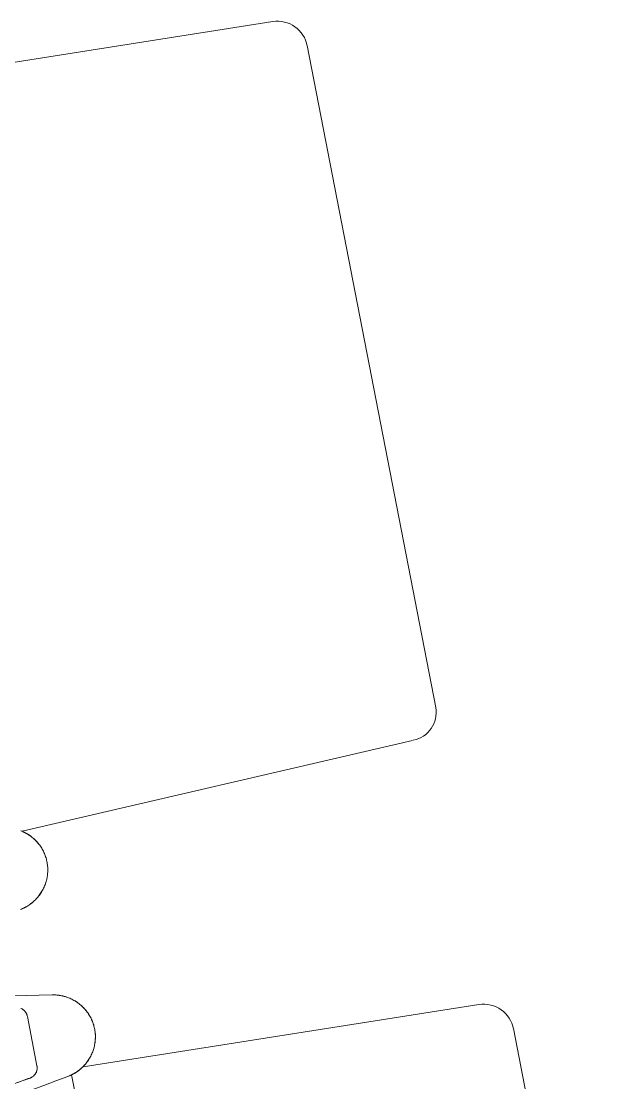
# Model space of a CAD drawing. Header units: inches. Extents: x -2078 to 106214, y -964 to 6385.
# Drawn here: x 37217.59 to 37230.49, y 4388.42 to 4412.11 of the extents above; entities that cross this region are included whole.
import ezdxf

# ---------------------------------------------------------------- set-up
doc = ezdxf.new("R2010")
doc.units = ezdxf.units.IN
doc.header["$MEASUREMENT"] = 0
doc.layers.add('16_dwg _2_', color=8, linetype='Continuous', lineweight=9)
doc.layers.add('A-HATCH', color=9, linetype='Continuous')

# ---------------------------------------------------------------- blocks, each defined once
blk = doc.blocks.new('16_dwg _2_-1561311-3-1st Floor - Auditorium')
at = {"color": 254, "lineweight": 9}
for p, q in [((176994.892, 507979.952), (177009.948, 507979.952)), ((176993.897, 507970.36), (176994.223, 507979.299)), ((177010.895, 507970.36), (177010.569, 507979.299)), ((177010.765, 507970.075), (176994.027, 507970.075))]:
    blk.add_line(p, q, dxfattribs=at)
at = {"color": 254, "lineweight": 9, "flags": 128}
for points in [[(176994.046, 507969.988), (176994.042, 507970.01), (176994.037, 507970.037), (176994.03, 507970.063), (176994.023, 507970.089), (176994.015, 507970.115), (176994.007, 507970.141), (176993.998, 507970.166), (176993.988, 507970.191), (176993.977, 507970.216), (176993.965, 507970.241), (176993.953, 507970.265), (176993.941, 507970.289), (176993.927, 507970.312), (176993.913, 507970.335), (176993.899, 507970.358), (176993.883, 507970.38), (176993.867, 507970.401), (176993.851, 507970.423), (176993.834, 507970.443), (176993.816, 507970.464), (176993.798, 507970.483), (176993.779, 507970.502), (176993.76, 507970.521), (176993.74, 507970.539), (176993.72, 507970.557), (176993.699, 507970.574), (176993.678, 507970.59), (176993.656, 507970.605), (176993.634, 507970.62), (176993.611, 507970.635), (176993.588, 507970.649), (176993.565, 507970.662), (176993.542, 507970.674), (176993.518, 507970.686), (176993.493, 507970.697), (176993.469, 507970.707), (176993.444, 507970.717), (176993.419, 507970.726), (176993.394, 507970.734), (176993.368, 507970.741), (176993.343, 507970.748), (176993.317, 507970.754), (176993.291, 507970.759), (176993.264, 507970.764), (176993.238, 507970.768), (176993.212, 507970.771), (176993.185, 507970.773), (176993.159, 507970.774), (176993.132, 507970.775), (176993.106, 507970.775), (176993.079, 507970.774), (176993.053, 507970.773), (176993.026, 507970.771), (176993, 507970.768), (176992.974, 507970.764), (176992.948, 507970.759), (176992.922, 507970.754), (176992.896, 507970.748), (176992.87, 507970.741), (176992.844, 507970.734), (176992.819, 507970.726), (176992.794, 507970.717), (176992.769, 507970.707), (176992.745, 507970.697), (176992.72, 507970.686), (176992.697, 507970.674), (176992.673, 507970.662), (176992.65, 507970.648), (176992.627, 507970.635), (176992.604, 507970.62), (176992.582, 507970.605), (176992.561, 507970.59), (176992.539, 507970.573), (176992.519, 507970.556), (176992.498, 507970.539), (176992.479, 507970.521), (176992.459, 507970.502), (176992.44, 507970.483), (176992.422, 507970.463), (176992.405, 507970.443), (176992.387, 507970.422), (176992.371, 507970.401), (176992.355, 507970.379), (176992.34, 507970.357), (176992.325, 507970.335), (176992.311, 507970.312), (176992.298, 507970.288), (176992.285, 507970.264), (176992.273, 507970.24), (176992.261, 507970.216), (176992.251, 507970.191), (176992.241, 507970.166), (176992.232, 507970.14), (176992.223, 507970.115), (176992.215, 507970.089), (176992.208, 507970.063), (176992.202, 507970.036), (176992.196, 507970.01), (176992.192, 507969.988), (176992.197, 507970.015), (176992.203, 507970.041), (176992.209, 507970.067), (176992.217, 507970.093), (176992.224, 507970.119), (176992.233, 507970.144), (176992.242, 507970.17), (176992.252, 507970.195), (176992.263, 507970.219), (176992.275, 507970.244), (176992.287, 507970.268), (176992.3, 507970.291), (176992.313, 507970.314), (176992.327, 507970.337), (176992.342, 507970.36), (176992.357, 507970.382), (176992.373, 507970.403), (176992.39, 507970.424), (176992.407, 507970.445), (176992.424, 507970.465), (176992.443, 507970.485), (176992.461, 507970.504), (176992.481, 507970.522), (176992.5, 507970.54), (176992.521, 507970.557), (176992.541, 507970.574), (176992.563, 507970.59), (176992.584, 507970.606), (176992.606, 507970.621), (176992.629, 507970.635), (176992.651, 507970.649), (176992.675, 507970.662), (176992.698, 507970.674), (176992.722, 507970.686), (176992.746, 507970.697), (176992.771, 507970.707), (176992.795, 507970.716), (176992.82, 507970.725), (176992.846, 507970.733), (176992.871, 507970.741), (176992.897, 507970.747), (176992.922, 507970.753), (176992.948, 507970.759), (176992.974, 507970.763), (176993.001, 507970.767), (176993.027, 507970.77), (176993.053, 507970.772), (176993.08, 507970.774), (176993.106, 507970.774), (176993.132, 507970.774), (176993.159, 507970.774), (176993.185, 507970.772), (176993.212, 507970.77), (176993.238, 507970.767), (176993.264, 507970.763), (176993.29, 507970.759), (176993.316, 507970.753), (176993.342, 507970.747), (176993.367, 507970.741), (176993.393, 507970.733), (176993.418, 507970.725), (176993.443, 507970.716), (176993.468, 507970.707), (176993.492, 507970.697), (176993.516, 507970.686), (176993.54, 507970.674), (176993.564, 507970.662), (176993.587, 507970.649), (176993.61, 507970.635), (176993.632, 507970.621), (176993.654, 507970.606), (176993.676, 507970.59), (176993.697, 507970.574), (176993.718, 507970.557), (176993.738, 507970.54), (176993.758, 507970.522), (176993.777, 507970.504), (176993.796, 507970.485), (176993.814, 507970.465), (176993.832, 507970.445), (176993.849, 507970.424), (176993.865, 507970.403), (176993.881, 507970.382), (176993.897, 507970.36), (176993.911, 507970.337), (176993.925, 507970.314), (176993.939, 507970.291), (176993.952, 507970.268), (176993.964, 507970.244), (176993.975, 507970.219), (176993.986, 507970.195), (176993.996, 507970.17), (176994.005, 507970.144), (176994.014, 507970.119), (176994.022, 507970.093), (176994.029, 507970.067), (176994.036, 507970.041), (176994.041, 507970.015), (176994.046, 507969.988)], [(177012.6, 507969.988), (177012.596, 507970.01), (177012.59, 507970.037), (177012.584, 507970.063), (177012.577, 507970.089), (177012.569, 507970.115), (177012.56, 507970.141), (177012.551, 507970.166), (177012.541, 507970.191), (177012.53, 507970.216), (177012.519, 507970.241), (177012.507, 507970.265), (177012.494, 507970.289), (177012.481, 507970.312), (177012.467, 507970.335), (177012.452, 507970.358), (177012.437, 507970.38), (177012.421, 507970.401), (177012.404, 507970.423), (177012.387, 507970.443), (177012.369, 507970.464), (177012.351, 507970.483), (177012.332, 507970.502), (177012.313, 507970.521), (177012.293, 507970.539), (177012.273, 507970.557), (177012.252, 507970.574), (177012.231, 507970.59), (177012.209, 507970.605), (177012.187, 507970.62), (177012.165, 507970.635), (177012.142, 507970.649), (177012.119, 507970.662), (177012.095, 507970.674), (177012.071, 507970.686), (177012.047, 507970.697), (177012.022, 507970.707), (177011.998, 507970.717), (177011.973, 507970.726), (177011.947, 507970.734), (177011.922, 507970.741), (177011.896, 507970.748), (177011.87, 507970.754), (177011.844, 507970.759), (177011.818, 507970.764), (177011.792, 507970.768), (177011.765, 507970.771), (177011.739, 507970.773), (177011.712, 507970.774), (177011.686, 507970.775), (177011.659, 507970.775), (177011.633, 507970.774), (177011.606, 507970.773), (177011.58, 507970.771), (177011.553, 507970.768), (177011.527, 507970.764), (177011.501, 507970.759), (177011.475, 507970.754), (177011.449, 507970.748), (177011.423, 507970.741), (177011.398, 507970.734), (177011.373, 507970.726), (177011.348, 507970.717), (177011.323, 507970.707), (177011.298, 507970.697), (177011.274, 507970.686), (177011.25, 507970.674), (177011.226, 507970.662), (177011.203, 507970.648), (177011.18, 507970.635), (177011.158, 507970.62), (177011.136, 507970.605), (177011.114, 507970.59), (177011.093, 507970.573), (177011.072, 507970.556), (177011.052, 507970.539), (177011.032, 507970.521), (177011.013, 507970.502), (177010.994, 507970.483), (177010.976, 507970.463), (177010.958, 507970.443), (177010.941, 507970.422), (177010.924, 507970.401), (177010.908, 507970.379), (177010.893, 507970.357), (177010.879, 507970.335)], [(177010.881, 507970.337), (177010.895, 507970.36), (177010.911, 507970.382), (177010.927, 507970.403), (177010.943, 507970.424), (177010.96, 507970.445), (177010.978, 507970.465), (177010.996, 507970.485), (177011.015, 507970.504), (177011.034, 507970.522), (177011.054, 507970.54), (177011.074, 507970.557), (177011.095, 507970.574), (177011.116, 507970.59), (177011.138, 507970.606), (177011.16, 507970.621), (177011.182, 507970.635), (177011.205, 507970.649), (177011.228, 507970.662), (177011.252, 507970.674), (177011.275, 507970.686), (177011.3, 507970.697), (177011.324, 507970.707), (177011.349, 507970.716), (177011.374, 507970.725), (177011.399, 507970.733), (177011.424, 507970.741), (177011.45, 507970.747), (177011.476, 507970.753), (177011.502, 507970.759), (177011.528, 507970.763), (177011.554, 507970.767), (177011.58, 507970.77), (177011.607, 507970.772), (177011.633, 507970.774), (177011.659, 507970.774), (177011.686, 507970.774), (177011.712, 507970.774), (177011.739, 507970.772), (177011.765, 507970.77), (177011.791, 507970.767), (177011.818, 507970.763), (177011.844, 507970.759), (177011.87, 507970.753), (177011.895, 507970.747), (177011.921, 507970.741), (177011.946, 507970.733), (177011.972, 507970.725), (177011.997, 507970.716), (177012.021, 507970.707), (177012.046, 507970.697), (177012.07, 507970.686), (177012.094, 507970.674), (177012.117, 507970.662), (177012.14, 507970.649), (177012.163, 507970.635), (177012.186, 507970.621), (177012.208, 507970.606), (177012.229, 507970.59), (177012.251, 507970.574), (177012.271, 507970.557), (177012.292, 507970.54), (177012.311, 507970.522), (177012.331, 507970.504), (177012.349, 507970.485), (177012.368, 507970.465), (177012.385, 507970.445), (177012.402, 507970.424), (177012.419, 507970.403), (177012.435, 507970.382), (177012.45, 507970.36), (177012.465, 507970.337), (177012.479, 507970.314), (177012.492, 507970.291), (177012.505, 507970.268), (177012.517, 507970.244), (177012.529, 507970.219), (177012.539, 507970.195), (177012.55, 507970.17), (177012.559, 507970.144), (177012.568, 507970.119), (177012.575, 507970.093), (177012.583, 507970.067), (177012.589, 507970.041), (177012.595, 507970.015), (177012.6, 507969.988)], [(176992.356, 507969.247), (176992.361, 507969.255), (176992.367, 507969.262), (176992.373, 507969.27), (176992.379, 507969.277), (176992.386, 507969.284), (176992.393, 507969.29), (176992.4, 507969.297), (176992.407, 507969.303), (176992.415, 507969.309), (176992.423, 507969.314), (176992.431, 507969.319), (176992.439, 507969.324), (176992.448, 507969.328), (176992.456, 507969.333), (176992.465, 507969.336), (176992.474, 507969.34), (176992.483, 507969.343), (176992.492, 507969.346), (176992.501, 507969.348), (176992.51, 507969.35), (176992.52, 507969.352), (176992.529, 507969.353), (176992.539, 507969.354), (176992.548, 507969.355), (176992.558, 507969.355), (176993.681, 507969.355), (176993.69, 507969.355), (176993.7, 507969.354), (176993.709, 507969.353), (176993.719, 507969.352), (176993.728, 507969.35), (176993.737, 507969.348), (176993.747, 507969.346), (176993.756, 507969.343), (176993.765, 507969.34), (176993.774, 507969.336), (176993.782, 507969.333), (176993.791, 507969.328), (176993.799, 507969.324), (176993.808, 507969.319), (176993.816, 507969.314), (176993.823, 507969.309), (176993.831, 507969.303), (176993.838, 507969.297), (176993.846, 507969.29), (176993.852, 507969.284), (176993.859, 507969.277), (176993.865, 507969.27), (176993.872, 507969.262), (176993.877, 507969.255), (176993.883, 507969.247), (176993.888, 507969.239), (176993.893, 507969.231), (176993.897, 507969.222), (176993.901, 507969.214), (176993.905, 507969.205), (176993.909, 507969.196), (176993.912, 507969.187), (176993.915, 507969.178), (176993.917, 507969.169), (176993.919, 507969.159), (176993.921, 507969.15), (176993.932, 507969.079), (176993.949, 507968.969), (176993.926, 507969.11), (176993.921, 507969.143), (176993.921, 507969.15)], [(176994.003, 507968.609), (176993.984, 507968.735), (176993.966, 507968.855), (176993.949, 507968.969), (176993.964, 507968.865)]]:
    blk.add_lwpolyline(points, dxfattribs=at)
at = {"color": 254, "lineweight": 9}
for centre, radius, start, end in [((176994.899, 507979.276), 0.676, 89.3877, 178.035), ((177009.925, 507979.31), 0.643, 0.8358, 87.9819), ((177051.996, 507959.642), 60.693, 170.18515, 178.82805), ((176934.242, 507959.642), 60.693, 1.17195, 9.81485)]:
    blk.add_arc(centre, radius, start, end, dxfattribs=at)
blk = doc.blocks.new('E VFA56SDA6SD')
at = {"layer": '16_dwg _2_', "color": 250, "rotation": 280.9999999999996}
for p in [(-523841.05, 81194.672), (-523836.447, 81172.733)]:
    blk.add_blockref('16_dwg _2_-1561311-3-1st Floor - Auditorium', p, dxfattribs=at)

msp = doc.modelspace()

# ---------------------------------------------------------------- block references
at = {"layer": 'A-HATCH'}
msp.add_blockref('E VFA56SDA6SD', (28645.88, 32.751), dxfattribs=at)

doc.saveas('drawing.dxf')
